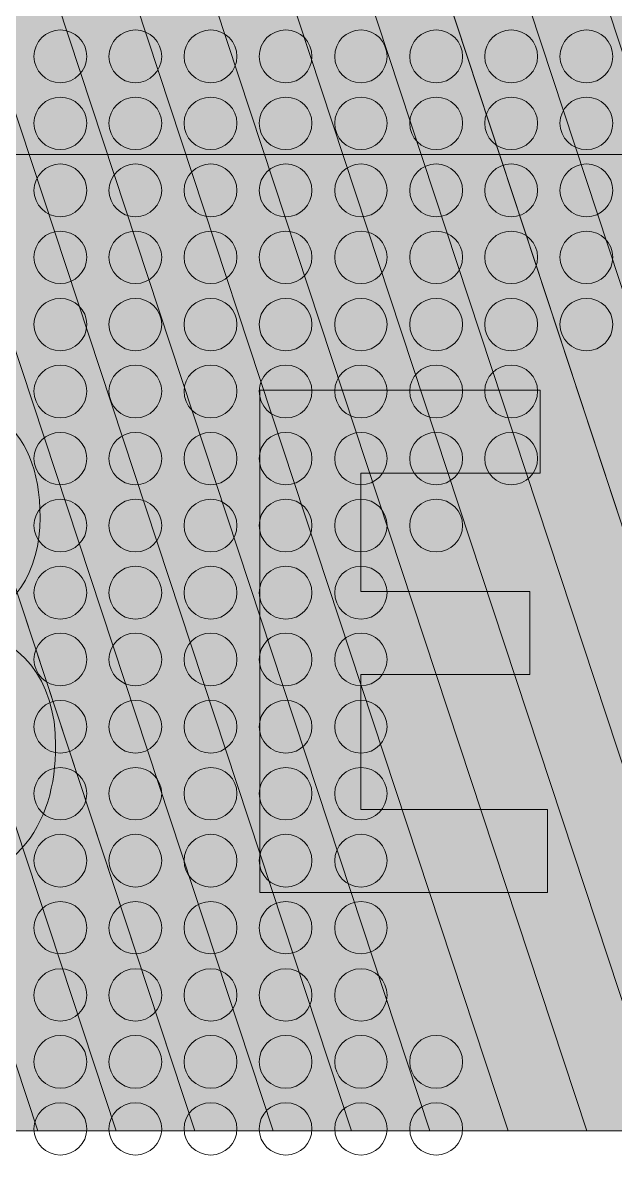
# Model space of a CAD drawing. Header units: inches. Extents: x 243 to 900, y -519 to -86.
# Drawn here: x 609.98 to 629.49, y -352.19 to -314.69 of the extents above; entities that cross this region are included whole.
import ezdxf

# ---------------------------------------------------------------- set-up
doc = ezdxf.new("R2010")
doc.units = ezdxf.units.IN
doc.header["$MEASUREMENT"] = 0
doc.layers.add('Layer 1', color=7, linetype='Continuous')

# ---------------------------------------------------------------- blocks, each defined once
blk = doc.blocks.new('block 3')
at = {"layer": 'Layer 1', "lineweight": 0}
blk.add_open_spline([(898.138, -484.267), (898.138, -494.991), (889.368, -503.763), (878.645, -503.763), (878.645, -503.763), (266.12, -503.763), (266.12, -503.763), (255.397, -503.763), (246.624, -494.991), (246.624, -484.267), (246.624, -484.267), (246.624, -108.507), (246.624, -108.507), (246.624, -97.783), (255.397, -89.011), (266.12, -89.011), (266.12, -89.011), (878.645, -89.011), (878.645, -89.011), (889.368, -89.011), (898.138, -97.783), (898.138, -108.507), (898.138, -108.507), (898.138, -484.267), (898.138, -484.267)], degree=3, knots=[0, 0, 0, 0, 1, 1, 1, 2, 2, 2, 3, 3, 3, 4, 4, 4, 5, 5, 5, 6, 6, 6, 7, 7, 7, 8, 8, 8, 8], dxfattribs=at)
blk = doc.blocks.new('block 2')
at = {"layer": 'Layer 1'}
blk.add_blockref('block 3', (0, 0), dxfattribs=at)
blk = doc.blocks.new('block 229')
at = {"layer": 'Layer 1', "lineweight": 0}
for points in [[(612.089, -315.793), (612.089, -316.263), (611.69, -316.66), (611.214, -316.66), (610.743, -316.66), (610.347, -316.263), (610.347, -315.793), (610.347, -315.305), (610.743, -314.922), (611.214, -314.922), (611.69, -314.922), (612.089, -315.305), (612.089, -315.793)], [(614.556, -315.793), (614.556, -316.263), (614.159, -316.66), (613.691, -316.66), (613.215, -316.66), (612.819, -316.263), (612.819, -315.793), (612.819, -315.305), (613.215, -314.922), (613.691, -314.922), (614.159, -314.922), (614.556, -315.305), (614.556, -315.793)], [(617.03, -315.793), (617.03, -316.263), (616.634, -316.66), (616.176, -316.66), (615.687, -316.66), (615.291, -316.263), (615.291, -315.793), (615.291, -315.305), (615.687, -314.922), (616.176, -314.922), (616.634, -314.922), (617.03, -315.305), (617.03, -315.793)], [(619.502, -315.793), (619.502, -316.263), (619.122, -316.66), (618.646, -316.66), (618.157, -316.66), (617.763, -316.263), (617.763, -315.793), (617.763, -315.305), (618.157, -314.922), (618.646, -314.922), (619.122, -314.922), (619.502, -315.305), (619.502, -315.793)], [(621.974, -315.793), (621.974, -316.263), (621.588, -316.66), (621.118, -316.66), (620.631, -316.66), (620.25, -316.263), (620.25, -315.793), (620.25, -315.305), (620.631, -314.922), (621.118, -314.922), (621.588, -314.922), (621.974, -315.305), (621.974, -315.793)], [(624.462, -315.793), (624.462, -316.263), (624.066, -316.66), (623.59, -316.66), (623.103, -316.66), (622.722, -316.263), (622.722, -315.793), (622.722, -315.305), (623.103, -314.922), (623.59, -314.922), (624.066, -314.922), (624.462, -315.305), (624.462, -315.793)], [(626.932, -315.793), (626.932, -316.263), (626.551, -316.66), (626.062, -316.66), (625.573, -316.66), (625.192, -316.263), (625.192, -315.793), (625.192, -315.305), (625.573, -314.922), (626.062, -314.922), (626.551, -314.922), (626.932, -315.305), (626.932, -315.793)], [(629.406, -315.793), (629.406, -316.263), (629.02, -316.66), (628.536, -316.66), (628.06, -316.66), (627.667, -316.263), (627.667, -315.793), (627.667, -315.305), (628.06, -314.922), (628.536, -314.922), (629.02, -314.922), (629.406, -315.305), (629.406, -315.793)]]:
    blk.add_open_spline(points, degree=3, knots=[0, 0, 0, 0, 1, 1, 1, 2, 2, 2, 3, 3, 3, 4, 4, 4, 4], dxfattribs=at)
blk = doc.blocks.new('block 230')
at = {"layer": 'Layer 1', "lineweight": 0}
for points in [[(612.089, -317.99), (612.089, -318.479), (611.69, -318.858), (611.214, -318.858), (610.743, -318.858), (610.347, -318.479), (610.347, -317.99), (610.347, -317.517), (610.743, -317.136), (611.214, -317.136), (611.69, -317.136), (612.089, -317.517), (612.089, -317.99)], [(614.556, -317.99), (614.556, -318.479), (614.159, -318.858), (613.691, -318.858), (613.215, -318.858), (612.819, -318.479), (612.819, -317.99), (612.819, -317.517), (613.215, -317.136), (613.691, -317.136), (614.159, -317.136), (614.556, -317.517), (614.556, -317.99)], [(617.03, -317.99), (617.03, -318.479), (616.634, -318.858), (616.176, -318.858), (615.687, -318.858), (615.291, -318.479), (615.291, -317.99), (615.291, -317.517), (615.687, -317.136), (616.176, -317.136), (616.634, -317.136), (617.03, -317.517), (617.03, -317.99)], [(619.502, -317.99), (619.502, -318.479), (619.122, -318.858), (618.646, -318.858), (618.157, -318.858), (617.763, -318.479), (617.763, -317.99), (617.763, -317.517), (618.157, -317.136), (618.646, -317.136), (619.122, -317.136), (619.502, -317.517), (619.502, -317.99)], [(621.974, -317.99), (621.974, -318.479), (621.588, -318.858), (621.118, -318.858), (620.631, -318.858), (620.25, -318.479), (620.25, -317.99), (620.25, -317.517), (620.631, -317.136), (621.118, -317.136), (621.588, -317.136), (621.974, -317.517), (621.974, -317.99)], [(624.462, -317.99), (624.462, -318.479), (624.066, -318.858), (623.59, -318.858), (623.103, -318.858), (622.722, -318.479), (622.722, -317.99), (622.722, -317.517), (623.103, -317.136), (623.59, -317.136), (624.066, -317.136), (624.462, -317.517), (624.462, -317.99)], [(626.932, -317.99), (626.932, -318.479), (626.551, -318.858), (626.062, -318.858), (625.573, -318.858), (625.192, -318.479), (625.192, -317.99), (625.192, -317.517), (625.573, -317.136), (626.062, -317.136), (626.551, -317.136), (626.932, -317.517), (626.932, -317.99)], [(629.406, -317.99), (629.406, -318.479), (629.02, -318.858), (628.536, -318.858), (628.06, -318.858), (627.667, -318.479), (627.667, -317.99), (627.667, -317.517), (628.06, -317.136), (628.536, -317.136), (629.02, -317.136), (629.406, -317.517), (629.406, -317.99)]]:
    blk.add_open_spline(points, degree=3, knots=[0, 0, 0, 0, 1, 1, 1, 2, 2, 2, 3, 3, 3, 4, 4, 4, 4], dxfattribs=at)
blk = doc.blocks.new('block 231')
at = {"layer": 'Layer 1', "lineweight": 0}
for points in [[(612.089, -320.201), (612.089, -320.676), (611.69, -321.071), (611.214, -321.071), (610.743, -321.071), (610.347, -320.676), (610.347, -320.201), (610.347, -319.73), (610.743, -319.333), (611.214, -319.333), (611.69, -319.333), (612.089, -319.73), (612.089, -320.201)], [(614.556, -320.201), (614.556, -320.676), (614.159, -321.071), (613.691, -321.071), (613.215, -321.071), (612.819, -320.676), (612.819, -320.201), (612.819, -319.73), (613.215, -319.333), (613.691, -319.333), (614.159, -319.333), (614.556, -319.73), (614.556, -320.201)], [(617.03, -320.201), (617.03, -320.676), (616.634, -321.071), (616.176, -321.071), (615.687, -321.071), (615.291, -320.676), (615.291, -320.201), (615.291, -319.73), (615.687, -319.333), (616.176, -319.333), (616.634, -319.333), (617.03, -319.73), (617.03, -320.201)], [(619.502, -320.201), (619.502, -320.676), (619.122, -321.071), (618.646, -321.071), (618.157, -321.071), (617.763, -320.676), (617.763, -320.201), (617.763, -319.73), (618.157, -319.333), (618.646, -319.333), (619.122, -319.333), (619.502, -319.73), (619.502, -320.201)], [(621.974, -320.201), (621.974, -320.676), (621.588, -321.071), (621.118, -321.071), (620.631, -321.071), (620.25, -320.676), (620.25, -320.201), (620.25, -319.73), (620.631, -319.333), (621.118, -319.333), (621.588, -319.333), (621.974, -319.73), (621.974, -320.201)], [(624.462, -320.201), (624.462, -320.676), (624.066, -321.071), (623.59, -321.071), (623.103, -321.071), (622.722, -320.676), (622.722, -320.201), (622.722, -319.73), (623.103, -319.333), (623.59, -319.333), (624.066, -319.333), (624.462, -319.73), (624.462, -320.201)], [(626.932, -320.201), (626.932, -320.676), (626.551, -321.071), (626.062, -321.071), (625.573, -321.071), (625.192, -320.676), (625.192, -320.201), (625.192, -319.73), (625.573, -319.333), (626.062, -319.333), (626.551, -319.333), (626.932, -319.73), (626.932, -320.201)], [(629.406, -320.201), (629.406, -320.676), (629.02, -321.071), (628.536, -321.071), (628.06, -321.071), (627.667, -320.676), (627.667, -320.201), (627.667, -319.73), (628.06, -319.333), (628.536, -319.333), (629.02, -319.333), (629.406, -319.73), (629.406, -320.201)]]:
    blk.add_open_spline(points, degree=3, knots=[0, 0, 0, 0, 1, 1, 1, 2, 2, 2, 3, 3, 3, 4, 4, 4, 4], dxfattribs=at)
blk = doc.blocks.new('block 232')
at = {"layer": 'Layer 1', "lineweight": 0}
for points in [[(612.089, -322.398), (612.089, -322.886), (611.69, -323.27), (611.214, -323.27), (610.743, -323.27), (610.347, -322.886), (610.347, -322.398), (610.347, -321.927), (610.743, -321.545), (611.214, -321.545), (611.69, -321.545), (612.089, -321.927), (612.089, -322.398)], [(614.556, -322.398), (614.556, -322.886), (614.159, -323.27), (613.691, -323.27), (613.215, -323.27), (612.819, -322.886), (612.819, -322.398), (612.819, -321.927), (613.215, -321.545), (613.691, -321.545), (614.159, -321.545), (614.556, -321.927), (614.556, -322.398)], [(617.03, -322.398), (617.03, -322.886), (616.634, -323.27), (616.176, -323.27), (615.687, -323.27), (615.291, -322.886), (615.291, -322.398), (615.291, -321.927), (615.687, -321.545), (616.176, -321.545), (616.634, -321.545), (617.03, -321.927), (617.03, -322.398)], [(619.502, -322.398), (619.502, -322.886), (619.122, -323.27), (618.646, -323.27), (618.157, -323.27), (617.763, -322.886), (617.763, -322.398), (617.763, -321.927), (618.157, -321.545), (618.646, -321.545), (619.122, -321.545), (619.502, -321.927), (619.502, -322.398)], [(621.974, -322.398), (621.974, -322.886), (621.588, -323.27), (621.118, -323.27), (620.631, -323.27), (620.25, -322.886), (620.25, -322.398), (620.25, -321.927), (620.631, -321.545), (621.118, -321.545), (621.588, -321.545), (621.974, -321.927), (621.974, -322.398)], [(624.462, -322.398), (624.462, -322.886), (624.066, -323.27), (623.59, -323.27), (623.103, -323.27), (622.722, -322.886), (622.722, -322.398), (622.722, -321.927), (623.103, -321.545), (623.59, -321.545), (624.066, -321.545), (624.462, -321.927), (624.462, -322.398)], [(626.932, -322.398), (626.932, -322.886), (626.551, -323.27), (626.062, -323.27), (625.573, -323.27), (625.192, -322.886), (625.192, -322.398), (625.192, -321.927), (625.573, -321.545), (626.062, -321.545), (626.551, -321.545), (626.932, -321.927), (626.932, -322.398)], [(629.406, -322.398), (629.406, -322.886), (629.02, -323.27), (628.536, -323.27), (628.06, -323.27), (627.667, -322.886), (627.667, -322.398), (627.667, -321.927), (628.06, -321.545), (628.536, -321.545), (629.02, -321.545), (629.406, -321.927), (629.406, -322.398)]]:
    blk.add_open_spline(points, degree=3, knots=[0, 0, 0, 0, 1, 1, 1, 2, 2, 2, 3, 3, 3, 4, 4, 4, 4], dxfattribs=at)
blk = doc.blocks.new('block 233')
at = {"layer": 'Layer 1', "lineweight": 0}
for points in [[(612.089, -324.611), (612.089, -325.101), (611.69, -325.481), (611.214, -325.481), (610.743, -325.481), (610.347, -325.101), (610.347, -324.611), (610.347, -324.139), (610.743, -323.759), (611.214, -323.759), (611.69, -323.759), (612.089, -324.139), (612.089, -324.611)], [(614.556, -324.611), (614.556, -325.101), (614.159, -325.481), (613.691, -325.481), (613.215, -325.481), (612.819, -325.101), (612.819, -324.611), (612.819, -324.139), (613.215, -323.759), (613.691, -323.759), (614.159, -323.759), (614.556, -324.139), (614.556, -324.611)], [(617.03, -324.611), (617.03, -325.101), (616.634, -325.481), (616.176, -325.481), (615.687, -325.481), (615.291, -325.101), (615.291, -324.611), (615.291, -324.139), (615.687, -323.759), (616.176, -323.759), (616.634, -323.759), (617.03, -324.139), (617.03, -324.611)], [(619.502, -324.611), (619.502, -325.101), (619.122, -325.481), (618.646, -325.481), (618.157, -325.481), (617.763, -325.101), (617.763, -324.611), (617.763, -324.139), (618.157, -323.759), (618.646, -323.759), (619.122, -323.759), (619.502, -324.139), (619.502, -324.611)], [(621.974, -324.611), (621.974, -325.101), (621.588, -325.481), (621.118, -325.481), (620.631, -325.481), (620.25, -325.101), (620.25, -324.611), (620.25, -324.139), (620.631, -323.759), (621.118, -323.759), (621.588, -323.759), (621.974, -324.139), (621.974, -324.611)], [(624.462, -324.611), (624.462, -325.101), (624.066, -325.481), (623.59, -325.481), (623.103, -325.481), (622.722, -325.101), (622.722, -324.611), (622.722, -324.139), (623.103, -323.759), (623.59, -323.759), (624.066, -323.759), (624.462, -324.139), (624.462, -324.611)], [(626.932, -324.611), (626.932, -325.101), (626.551, -325.481), (626.062, -325.481), (625.573, -325.481), (625.192, -325.101), (625.192, -324.611), (625.192, -324.139), (625.573, -323.759), (626.062, -323.759), (626.551, -323.759), (626.932, -324.139), (626.932, -324.611)], [(629.406, -324.611), (629.406, -325.101), (629.02, -325.481), (628.536, -325.481), (628.06, -325.481), (627.667, -325.101), (627.667, -324.611), (627.667, -324.139), (628.06, -323.759), (628.536, -323.759), (629.02, -323.759), (629.406, -324.139), (629.406, -324.611)]]:
    blk.add_open_spline(points, degree=3, knots=[0, 0, 0, 0, 1, 1, 1, 2, 2, 2, 3, 3, 3, 4, 4, 4, 4], dxfattribs=at)
blk = doc.blocks.new('block 234')
at = {"layer": 'Layer 1', "lineweight": 0}
for points in [[(612.089, -326.81), (612.089, -327.298), (611.69, -327.694), (611.214, -327.694), (610.743, -327.694), (610.347, -327.298), (610.347, -326.81), (610.347, -326.338), (610.743, -325.954), (611.214, -325.954), (611.69, -325.954), (612.089, -326.338), (612.089, -326.81)], [(614.556, -326.81), (614.556, -327.298), (614.159, -327.694), (613.691, -327.694), (613.215, -327.694), (612.819, -327.298), (612.819, -326.81), (612.819, -326.338), (613.215, -325.954), (613.691, -325.954), (614.159, -325.954), (614.556, -326.338), (614.556, -326.81)], [(617.03, -326.81), (617.03, -327.298), (616.634, -327.694), (616.176, -327.694), (615.687, -327.694), (615.291, -327.298), (615.291, -326.81), (615.291, -326.338), (615.687, -325.954), (616.176, -325.954), (616.634, -325.954), (617.03, -326.338), (617.03, -326.81)], [(619.502, -326.81), (619.502, -327.298), (619.122, -327.694), (618.646, -327.694), (618.157, -327.694), (617.763, -327.298), (617.763, -326.81), (617.763, -326.338), (618.157, -325.954), (618.646, -325.954), (619.122, -325.954), (619.502, -326.338), (619.502, -326.81)], [(621.974, -326.81), (621.974, -327.298), (621.588, -327.694), (621.118, -327.694), (620.631, -327.694), (620.25, -327.298), (620.25, -326.81), (620.25, -326.338), (620.631, -325.954), (621.118, -325.954), (621.588, -325.954), (621.974, -326.338), (621.974, -326.81)], [(624.462, -326.81), (624.462, -327.298), (624.066, -327.694), (623.59, -327.694), (623.103, -327.694), (622.722, -327.298), (622.722, -326.81), (622.722, -326.338), (623.103, -325.954), (623.59, -325.954), (624.066, -325.954), (624.462, -326.338), (624.462, -326.81)], [(626.932, -326.81), (626.932, -327.298), (626.551, -327.694), (626.062, -327.694), (625.573, -327.694), (625.192, -327.298), (625.192, -326.81), (625.192, -326.338), (625.573, -325.954), (626.062, -325.954), (626.551, -325.954), (626.932, -326.338), (626.932, -326.81)]]:
    blk.add_open_spline(points, degree=3, knots=[0, 0, 0, 0, 1, 1, 1, 2, 2, 2, 3, 3, 3, 4, 4, 4, 4], dxfattribs=at)
blk = doc.blocks.new('block 235')
at = {"layer": 'Layer 1', "lineweight": 0}
for points in [[(612.089, -329.023), (612.089, -329.509), (611.69, -329.891), (611.214, -329.891), (610.743, -329.891), (610.347, -329.509), (610.347, -329.023), (610.347, -328.549), (610.743, -328.167), (611.214, -328.167), (611.69, -328.167), (612.089, -328.549), (612.089, -329.023)], [(614.556, -329.023), (614.556, -329.509), (614.159, -329.891), (613.691, -329.891), (613.215, -329.891), (612.819, -329.509), (612.819, -329.023), (612.819, -328.549), (613.215, -328.167), (613.691, -328.167), (614.159, -328.167), (614.556, -328.549), (614.556, -329.023)], [(617.03, -329.023), (617.03, -329.509), (616.634, -329.891), (616.176, -329.891), (615.687, -329.891), (615.291, -329.509), (615.291, -329.023), (615.291, -328.549), (615.687, -328.167), (616.176, -328.167), (616.634, -328.167), (617.03, -328.549), (617.03, -329.023)], [(619.502, -329.023), (619.502, -329.509), (619.122, -329.891), (618.646, -329.891), (618.157, -329.891), (617.763, -329.509), (617.763, -329.023), (617.763, -328.549), (618.157, -328.167), (618.646, -328.167), (619.122, -328.167), (619.502, -328.549), (619.502, -329.023)], [(621.974, -329.023), (621.974, -329.509), (621.588, -329.891), (621.118, -329.891), (620.631, -329.891), (620.25, -329.509), (620.25, -329.023), (620.25, -328.549), (620.631, -328.167), (621.118, -328.167), (621.588, -328.167), (621.974, -328.549), (621.974, -329.023)], [(624.462, -329.023), (624.462, -329.509), (624.066, -329.891), (623.59, -329.891), (623.103, -329.891), (622.722, -329.509), (622.722, -329.023), (622.722, -328.549), (623.103, -328.167), (623.59, -328.167), (624.066, -328.167), (624.462, -328.549), (624.462, -329.023)], [(626.932, -329.023), (626.932, -329.509), (626.551, -329.891), (626.062, -329.891), (625.573, -329.891), (625.192, -329.509), (625.192, -329.023), (625.192, -328.549), (625.573, -328.167), (626.062, -328.167), (626.551, -328.167), (626.932, -328.549), (626.932, -329.023)]]:
    blk.add_open_spline(points, degree=3, knots=[0, 0, 0, 0, 1, 1, 1, 2, 2, 2, 3, 3, 3, 4, 4, 4, 4], dxfattribs=at)
blk = doc.blocks.new('block 236')
at = {"layer": 'Layer 1', "lineweight": 0}
for points in [[(612.089, -331.234), (612.089, -331.707), (611.69, -332.104), (611.214, -332.104), (610.743, -332.104), (610.347, -331.707), (610.347, -331.234), (610.347, -330.761), (610.743, -330.366), (611.214, -330.366), (611.69, -330.366), (612.089, -330.761), (612.089, -331.234)], [(614.556, -331.234), (614.556, -331.707), (614.159, -332.104), (613.691, -332.104), (613.215, -332.104), (612.819, -331.707), (612.819, -331.234), (612.819, -330.761), (613.215, -330.366), (613.691, -330.366), (614.159, -330.366), (614.556, -330.761), (614.556, -331.234)], [(617.03, -331.234), (617.03, -331.707), (616.634, -332.104), (616.176, -332.104), (615.687, -332.104), (615.291, -331.707), (615.291, -331.234), (615.291, -330.761), (615.687, -330.366), (616.176, -330.366), (616.634, -330.366), (617.03, -330.761), (617.03, -331.234)], [(619.502, -331.234), (619.502, -331.707), (619.122, -332.104), (618.646, -332.104), (618.157, -332.104), (617.763, -331.707), (617.763, -331.234), (617.763, -330.761), (618.157, -330.366), (618.646, -330.366), (619.122, -330.366), (619.502, -330.761), (619.502, -331.234)], [(621.974, -331.234), (621.974, -331.707), (621.588, -332.104), (621.118, -332.104), (620.631, -332.104), (620.25, -331.707), (620.25, -331.234), (620.25, -330.761), (620.631, -330.366), (621.118, -330.366), (621.588, -330.366), (621.974, -330.761), (621.974, -331.234)], [(624.462, -331.234), (624.462, -331.707), (624.066, -332.104), (623.59, -332.104), (623.103, -332.104), (622.722, -331.707), (622.722, -331.234), (622.722, -330.761), (623.103, -330.366), (623.59, -330.366), (624.066, -330.366), (624.462, -330.761), (624.462, -331.234)]]:
    blk.add_open_spline(points, degree=3, knots=[0, 0, 0, 0, 1, 1, 1, 2, 2, 2, 3, 3, 3, 4, 4, 4, 4], dxfattribs=at)
blk = doc.blocks.new('block 237')
at = {"layer": 'Layer 1', "lineweight": 0}
for points in [[(612.089, -333.447), (612.089, -333.919), (611.69, -334.316), (611.214, -334.316), (610.743, -334.316), (610.347, -333.919), (610.347, -333.447), (610.347, -332.958), (610.743, -332.576), (611.214, -332.576), (611.69, -332.576), (612.089, -332.958), (612.089, -333.447)], [(614.556, -333.447), (614.556, -333.919), (614.159, -334.316), (613.691, -334.316), (613.215, -334.316), (612.819, -333.919), (612.819, -333.447), (612.819, -332.958), (613.215, -332.576), (613.691, -332.576), (614.159, -332.576), (614.556, -332.958), (614.556, -333.447)], [(617.03, -333.447), (617.03, -333.919), (616.634, -334.316), (616.176, -334.316), (615.687, -334.316), (615.291, -333.919), (615.291, -333.447), (615.291, -332.958), (615.687, -332.576), (616.176, -332.576), (616.634, -332.576), (617.03, -332.958), (617.03, -333.447)], [(619.502, -333.447), (619.502, -333.919), (619.122, -334.316), (618.646, -334.316), (618.157, -334.316), (617.763, -333.919), (617.763, -333.447), (617.763, -332.958), (618.157, -332.576), (618.646, -332.576), (619.122, -332.576), (619.502, -332.958), (619.502, -333.447)], [(621.974, -333.447), (621.974, -333.919), (621.588, -334.316), (621.118, -334.316), (620.631, -334.316), (620.25, -333.919), (620.25, -333.447), (620.25, -332.958), (620.631, -332.576), (621.118, -332.576), (621.588, -332.576), (621.974, -332.958), (621.974, -333.447)]]:
    blk.add_open_spline(points, degree=3, knots=[0, 0, 0, 0, 1, 1, 1, 2, 2, 2, 3, 3, 3, 4, 4, 4, 4], dxfattribs=at)
blk = doc.blocks.new('block 238')
at = {"layer": 'Layer 1', "lineweight": 0}
for points in [[(612.089, -335.644), (612.089, -336.116), (611.69, -336.513), (611.214, -336.513), (610.743, -336.513), (610.347, -336.116), (610.347, -335.644), (610.347, -335.17), (610.743, -334.773), (611.214, -334.773), (611.69, -334.773), (612.089, -335.17), (612.089, -335.644)], [(614.556, -335.644), (614.556, -336.116), (614.159, -336.513), (613.691, -336.513), (613.215, -336.513), (612.819, -336.116), (612.819, -335.644), (612.819, -335.17), (613.215, -334.773), (613.691, -334.773), (614.159, -334.773), (614.556, -335.17), (614.556, -335.644)], [(617.03, -335.644), (617.03, -336.116), (616.634, -336.513), (616.176, -336.513), (615.687, -336.513), (615.291, -336.116), (615.291, -335.644), (615.291, -335.17), (615.687, -334.773), (616.176, -334.773), (616.634, -334.773), (617.03, -335.17), (617.03, -335.644)], [(619.502, -335.644), (619.502, -336.116), (619.122, -336.513), (618.646, -336.513), (618.157, -336.513), (617.763, -336.116), (617.763, -335.644), (617.763, -335.17), (618.157, -334.773), (618.646, -334.773), (619.122, -334.773), (619.502, -335.17), (619.502, -335.644)], [(621.974, -335.644), (621.974, -336.116), (621.588, -336.513), (621.118, -336.513), (620.631, -336.513), (620.25, -336.116), (620.25, -335.644), (620.25, -335.17), (620.631, -334.773), (621.118, -334.773), (621.588, -334.773), (621.974, -335.17), (621.974, -335.644)]]:
    blk.add_open_spline(points, degree=3, knots=[0, 0, 0, 0, 1, 1, 1, 2, 2, 2, 3, 3, 3, 4, 4, 4, 4], dxfattribs=at)
blk = doc.blocks.new('block 239')
at = {"layer": 'Layer 1', "lineweight": 0}
for points in [[(612.089, -337.857), (612.089, -338.332), (611.69, -338.727), (611.214, -338.727), (610.743, -338.727), (610.347, -338.332), (610.347, -337.857), (610.347, -337.385), (610.743, -336.989), (611.214, -336.989), (611.69, -336.989), (612.089, -337.385), (612.089, -337.857)], [(614.556, -337.857), (614.556, -338.332), (614.159, -338.727), (613.691, -338.727), (613.215, -338.727), (612.819, -338.332), (612.819, -337.857), (612.819, -337.385), (613.215, -336.989), (613.691, -336.989), (614.159, -336.989), (614.556, -337.385), (614.556, -337.857)], [(617.03, -337.857), (617.03, -338.332), (616.634, -338.727), (616.176, -338.727), (615.687, -338.727), (615.291, -338.332), (615.291, -337.857), (615.291, -337.385), (615.687, -336.989), (616.176, -336.989), (616.634, -336.989), (617.03, -337.385), (617.03, -337.857)], [(619.502, -337.857), (619.502, -338.332), (619.122, -338.727), (618.646, -338.727), (618.157, -338.727), (617.763, -338.332), (617.763, -337.857), (617.763, -337.385), (618.157, -336.989), (618.646, -336.989), (619.122, -336.989), (619.502, -337.385), (619.502, -337.857)], [(621.974, -337.857), (621.974, -338.332), (621.588, -338.727), (621.118, -338.727), (620.631, -338.727), (620.25, -338.332), (620.25, -337.857), (620.25, -337.385), (620.631, -336.989), (621.118, -336.989), (621.588, -336.989), (621.974, -337.385), (621.974, -337.857)]]:
    blk.add_open_spline(points, degree=3, knots=[0, 0, 0, 0, 1, 1, 1, 2, 2, 2, 3, 3, 3, 4, 4, 4, 4], dxfattribs=at)
blk = doc.blocks.new('block 240')
at = {"layer": 'Layer 1', "lineweight": 0}
for points in [[(612.089, -340.055), (612.089, -340.543), (611.69, -340.924), (611.214, -340.924), (610.743, -340.924), (610.347, -340.543), (610.347, -340.055), (610.347, -339.581), (610.743, -339.2), (611.214, -339.2), (611.69, -339.2), (612.089, -339.581), (612.089, -340.055)], [(614.556, -340.055), (614.556, -340.543), (614.159, -340.924), (613.691, -340.924), (613.215, -340.924), (612.819, -340.543), (612.819, -340.055), (612.819, -339.581), (613.215, -339.2), (613.691, -339.2), (614.159, -339.2), (614.556, -339.581), (614.556, -340.055)], [(617.03, -340.055), (617.03, -340.543), (616.634, -340.924), (616.176, -340.924), (615.687, -340.924), (615.291, -340.543), (615.291, -340.055), (615.291, -339.581), (615.687, -339.2), (616.176, -339.2), (616.634, -339.2), (617.03, -339.581), (617.03, -340.055)], [(619.502, -340.055), (619.502, -340.543), (619.122, -340.924), (618.646, -340.924), (618.157, -340.924), (617.763, -340.543), (617.763, -340.055), (617.763, -339.581), (618.157, -339.2), (618.646, -339.2), (619.122, -339.2), (619.502, -339.581), (619.502, -340.055)], [(621.974, -340.055), (621.974, -340.543), (621.588, -340.924), (621.118, -340.924), (620.631, -340.924), (620.25, -340.543), (620.25, -340.055), (620.25, -339.581), (620.631, -339.2), (621.118, -339.2), (621.588, -339.2), (621.974, -339.581), (621.974, -340.055)]]:
    blk.add_open_spline(points, degree=3, knots=[0, 0, 0, 0, 1, 1, 1, 2, 2, 2, 3, 3, 3, 4, 4, 4, 4], dxfattribs=at)
blk = doc.blocks.new('block 241')
at = {"layer": 'Layer 1', "lineweight": 0}
for points in [[(612.089, -342.266), (612.089, -342.739), (611.69, -343.137), (611.214, -343.137), (610.743, -343.137), (610.347, -342.739), (610.347, -342.266), (610.347, -341.792), (610.743, -341.397), (611.214, -341.397), (611.69, -341.397), (612.089, -341.792), (612.089, -342.266)], [(614.556, -342.266), (614.556, -342.739), (614.159, -343.137), (613.691, -343.137), (613.215, -343.137), (612.819, -342.739), (612.819, -342.266), (612.819, -341.792), (613.215, -341.397), (613.691, -341.397), (614.159, -341.397), (614.556, -341.792), (614.556, -342.266)], [(617.03, -342.266), (617.03, -342.739), (616.634, -343.137), (616.176, -343.137), (615.687, -343.137), (615.291, -342.739), (615.291, -342.266), (615.291, -341.792), (615.687, -341.397), (616.176, -341.397), (616.634, -341.397), (617.03, -341.792), (617.03, -342.266)], [(619.502, -342.266), (619.502, -342.739), (619.122, -343.137), (618.646, -343.137), (618.157, -343.137), (617.763, -342.739), (617.763, -342.266), (617.763, -341.792), (618.157, -341.397), (618.646, -341.397), (619.122, -341.397), (619.502, -341.792), (619.502, -342.266)], [(621.974, -342.266), (621.974, -342.739), (621.588, -343.137), (621.118, -343.137), (620.631, -343.137), (620.25, -342.739), (620.25, -342.266), (620.25, -341.792), (620.631, -341.397), (621.118, -341.397), (621.588, -341.397), (621.974, -341.792), (621.974, -342.266)]]:
    blk.add_open_spline(points, degree=3, knots=[0, 0, 0, 0, 1, 1, 1, 2, 2, 2, 3, 3, 3, 4, 4, 4, 4], dxfattribs=at)
blk = doc.blocks.new('block 242')
at = {"layer": 'Layer 1', "lineweight": 0}
for points in [[(612.089, -344.479), (612.089, -344.955), (611.69, -345.333), (611.214, -345.333), (610.743, -345.333), (610.347, -344.955), (610.347, -344.479), (610.347, -343.991), (610.743, -343.612), (611.214, -343.612), (611.69, -343.612), (612.089, -343.991), (612.089, -344.479)], [(614.556, -344.479), (614.556, -344.955), (614.159, -345.333), (613.691, -345.333), (613.215, -345.333), (612.819, -344.955), (612.819, -344.479), (612.819, -343.991), (613.215, -343.612), (613.691, -343.612), (614.159, -343.612), (614.556, -343.991), (614.556, -344.479)], [(617.03, -344.479), (617.03, -344.955), (616.634, -345.333), (616.176, -345.333), (615.687, -345.333), (615.291, -344.955), (615.291, -344.479), (615.291, -343.991), (615.687, -343.612), (616.176, -343.612), (616.634, -343.612), (617.03, -343.991), (617.03, -344.479)], [(619.502, -344.479), (619.502, -344.955), (619.122, -345.333), (618.646, -345.333), (618.157, -345.333), (617.763, -344.955), (617.763, -344.479), (617.763, -343.991), (618.157, -343.612), (618.646, -343.612), (619.122, -343.612), (619.502, -343.991), (619.502, -344.479)], [(621.974, -344.479), (621.974, -344.955), (621.588, -345.333), (621.118, -345.333), (620.631, -345.333), (620.25, -344.955), (620.25, -344.479), (620.25, -343.991), (620.631, -343.612), (621.118, -343.612), (621.588, -343.612), (621.974, -343.991), (621.974, -344.479)]]:
    blk.add_open_spline(points, degree=3, knots=[0, 0, 0, 0, 1, 1, 1, 2, 2, 2, 3, 3, 3, 4, 4, 4, 4], dxfattribs=at)
blk = doc.blocks.new('block 243')
at = {"layer": 'Layer 1', "lineweight": 0}
for points in [[(612.089, -346.693), (612.089, -347.165), (611.69, -347.547), (611.214, -347.547), (610.743, -347.547), (610.347, -347.165), (610.347, -346.693), (610.347, -346.204), (610.743, -345.823), (611.214, -345.823), (611.69, -345.823), (612.089, -346.204), (612.089, -346.693)], [(614.556, -346.693), (614.556, -347.165), (614.159, -347.547), (613.691, -347.547), (613.215, -347.547), (612.819, -347.165), (612.819, -346.693), (612.819, -346.204), (613.215, -345.823), (613.691, -345.823), (614.159, -345.823), (614.556, -346.204), (614.556, -346.693)], [(617.03, -346.693), (617.03, -347.165), (616.634, -347.547), (616.176, -347.547), (615.687, -347.547), (615.291, -347.165), (615.291, -346.693), (615.291, -346.204), (615.687, -345.823), (616.176, -345.823), (616.634, -345.823), (617.03, -346.204), (617.03, -346.693)], [(619.502, -346.693), (619.502, -347.165), (619.122, -347.547), (618.646, -347.547), (618.157, -347.547), (617.763, -347.165), (617.763, -346.693), (617.763, -346.204), (618.157, -345.823), (618.646, -345.823), (619.122, -345.823), (619.502, -346.204), (619.502, -346.693)], [(621.974, -346.693), (621.974, -347.165), (621.588, -347.547), (621.118, -347.547), (620.631, -347.547), (620.25, -347.165), (620.25, -346.693), (620.25, -346.204), (620.631, -345.823), (621.118, -345.823), (621.588, -345.823), (621.974, -346.204), (621.974, -346.693)]]:
    blk.add_open_spline(points, degree=3, knots=[0, 0, 0, 0, 1, 1, 1, 2, 2, 2, 3, 3, 3, 4, 4, 4, 4], dxfattribs=at)
blk = doc.blocks.new('block 244')
at = {"layer": 'Layer 1', "lineweight": 0}
for points in [[(612.089, -348.889), (612.089, -349.36), (611.69, -349.758), (611.214, -349.758), (610.743, -349.758), (610.347, -349.36), (610.347, -348.889), (610.347, -348.414), (610.743, -348.019), (611.214, -348.019), (611.69, -348.019), (612.089, -348.414), (612.089, -348.889)], [(614.556, -348.889), (614.556, -349.36), (614.159, -349.758), (613.691, -349.758), (613.215, -349.758), (612.819, -349.36), (612.819, -348.889), (612.819, -348.414), (613.215, -348.019), (613.691, -348.019), (614.159, -348.019), (614.556, -348.414), (614.556, -348.889)], [(617.03, -348.889), (617.03, -349.36), (616.634, -349.758), (616.176, -349.758), (615.687, -349.758), (615.291, -349.36), (615.291, -348.889), (615.291, -348.414), (615.687, -348.019), (616.176, -348.019), (616.634, -348.019), (617.03, -348.414), (617.03, -348.889)], [(619.502, -348.889), (619.502, -349.36), (619.122, -349.758), (618.646, -349.758), (618.157, -349.758), (617.763, -349.36), (617.763, -348.889), (617.763, -348.414), (618.157, -348.019), (618.646, -348.019), (619.122, -348.019), (619.502, -348.414), (619.502, -348.889)], [(621.974, -348.889), (621.974, -349.36), (621.588, -349.758), (621.118, -349.758), (620.631, -349.758), (620.25, -349.36), (620.25, -348.889), (620.25, -348.414), (620.631, -348.019), (621.118, -348.019), (621.588, -348.019), (621.974, -348.414), (621.974, -348.889)], [(624.462, -348.889), (624.462, -349.36), (624.066, -349.758), (623.59, -349.758), (623.103, -349.758), (622.722, -349.36), (622.722, -348.889), (622.722, -348.414), (623.103, -348.019), (623.59, -348.019), (624.066, -348.019), (624.462, -348.414), (624.462, -348.889)]]:
    blk.add_open_spline(points, degree=3, knots=[0, 0, 0, 0, 1, 1, 1, 2, 2, 2, 3, 3, 3, 4, 4, 4, 4], dxfattribs=at)
blk = doc.blocks.new('block 245')
at = {"layer": 'Layer 1', "lineweight": 0}
for points in [[(612.089, -351.1), (612.089, -351.575), (611.69, -351.957), (611.214, -351.957), (610.743, -351.957), (610.347, -351.575), (610.347, -351.1), (610.347, -350.612), (610.743, -350.234), (611.214, -350.234), (611.69, -350.234), (612.089, -350.612), (612.089, -351.1)], [(614.556, -351.1), (614.556, -351.575), (614.159, -351.957), (613.691, -351.957), (613.215, -351.957), (612.819, -351.575), (612.819, -351.1), (612.819, -350.612), (613.215, -350.234), (613.691, -350.234), (614.159, -350.234), (614.556, -350.612), (614.556, -351.1)], [(617.03, -351.1), (617.03, -351.575), (616.634, -351.957), (616.176, -351.957), (615.687, -351.957), (615.291, -351.575), (615.291, -351.1), (615.291, -350.612), (615.687, -350.234), (616.176, -350.234), (616.634, -350.234), (617.03, -350.612), (617.03, -351.1)], [(619.502, -351.1), (619.502, -351.575), (619.122, -351.957), (618.646, -351.957), (618.157, -351.957), (617.763, -351.575), (617.763, -351.1), (617.763, -350.612), (618.157, -350.234), (618.646, -350.234), (619.122, -350.234), (619.502, -350.612), (619.502, -351.1)], [(621.974, -351.1), (621.974, -351.575), (621.588, -351.957), (621.118, -351.957), (620.631, -351.957), (620.25, -351.575), (620.25, -351.1), (620.25, -350.612), (620.631, -350.234), (621.118, -350.234), (621.588, -350.234), (621.974, -350.612), (621.974, -351.1)], [(624.462, -351.1), (624.462, -351.575), (624.066, -351.957), (623.59, -351.957), (623.103, -351.957), (622.722, -351.575), (622.722, -351.1), (622.722, -350.612), (623.103, -350.234), (623.59, -350.234), (624.066, -350.234), (624.462, -350.612), (624.462, -351.1)]]:
    blk.add_open_spline(points, degree=3, knots=[0, 0, 0, 0, 1, 1, 1, 2, 2, 2, 3, 3, 3, 4, 4, 4, 4], dxfattribs=at)
blk = doc.blocks.new('block 217')
at = {"layer": 'Layer 1'}
for name in ['block 229', 'block 230', 'block 231', 'block 232', 'block 233', 'block 234', 'block 235', 'block 236', 'block 237', 'block 238', 'block 239', 'block 240', 'block 241', 'block 242', 'block 243', 'block 244', 'block 245']:
    blk.add_blockref(name, (0, 0), dxfattribs=at)
blk = doc.blocks.new('block 149')
at = {"layer": 'Layer 1'}
blk.add_blockref('block 217', (0, 0), dxfattribs=at)
blk = doc.blocks.new('block 4')
at = {"layer": 'Layer 1'}
blk.add_blockref('block 149', (0, 0), dxfattribs=at)
blk = doc.blocks.new('block 291')
at = {"layer": 'Layer 1', "true_color": 0x1075bb}
h = blk.add_hatch(color=152, dxfattribs=at)
h.dxf.hatch_style = 2
h.paths.add_polyline_path([(590.848, -205.731), (638.871, -351.157), (636.291, -351.157), (589.585, -209.714), (589.585, -205.731)])
at = {"layer": 'Layer 1', "true_color": 0x0e75bb}
h = blk.add_hatch(color=152, dxfattribs=at)
h.dxf.hatch_style = 2
h.paths.add_polyline_path([(593.429, -205.731), (641.452, -351.157), (638.871, -351.157), (590.848, -205.731)])
h = blk.add_hatch(color=152, dxfattribs=at)
h.dxf.hatch_style = 2
h.paths.add_polyline_path([(596.012, -205.731), (644.035, -351.157), (641.452, -351.157), (593.429, -205.731)])
at = {"layer": 'Layer 1', "true_color": 0x1773b9}
h = blk.add_hatch(color=152, dxfattribs=at)
h.dxf.hatch_style = 2
h.paths.add_polyline_path([(589.582, -209.716), (636.291, -351.157), (633.708, -351.157), (589.582, -217.531)])
at = {"layer": 'Layer 1', "true_color": 0x1272b9}
h = blk.add_hatch(color=152, dxfattribs=at)
h.dxf.hatch_style = 2
h.paths.add_polyline_path([(589.582, -217.531), (633.708, -351.156), (631.127, -351.156), (589.582, -225.348)])
at = {"layer": 'Layer 1', "true_color": 0x1171b8}
h = blk.add_hatch(color=152, dxfattribs=at)
h.dxf.hatch_style = 2
h.paths.add_polyline_path([(589.582, -225.348), (631.127, -351.156), (628.547, -351.156), (589.582, -233.164)])
at = {"layer": 'Layer 1', "true_color": 0x1470b7}
h = blk.add_hatch(color=152, dxfattribs=at)
h.dxf.hatch_style = 2
h.paths.add_polyline_path([(589.582, -233.164), (628.547, -351.156), (625.964, -351.156), (589.582, -240.981)])
at = {"layer": 'Layer 1', "true_color": 0x136fb7}
h = blk.add_hatch(color=152, dxfattribs=at)
h.dxf.hatch_style = 2
h.paths.add_polyline_path([(589.582, -240.981), (625.964, -351.157), (623.384, -351.157), (589.582, -248.798)])
at = {"layer": 'Layer 1', "true_color": 0x166eb6}
h = blk.add_hatch(color=152, dxfattribs=at)
h.dxf.hatch_style = 2
h.paths.add_polyline_path([(589.582, -248.799), (623.384, -351.157), (620.803, -351.157), (589.582, -256.615)])
at = {"layer": 'Layer 1', "true_color": 0x126db5}
h = blk.add_hatch(color=152, dxfattribs=at)
h.dxf.hatch_style = 2
h.paths.add_polyline_path([(589.582, -256.615), (620.803, -351.157), (618.22, -351.157), (589.582, -264.431)])
at = {"layer": 'Layer 1', "true_color": 0x116cb4}
h = blk.add_hatch(color=152, dxfattribs=at)
h.dxf.hatch_style = 2
h.paths.add_polyline_path([(589.582, -264.431), (618.22, -351.158), (615.64, -351.158), (589.582, -272.247)])
at = {"layer": 'Layer 1', "true_color": 0x106bb4}
h = blk.add_hatch(color=152, dxfattribs=at)
h.dxf.hatch_style = 2
h.paths.add_polyline_path([(589.582, -272.249), (615.64, -351.156), (613.059, -351.156), (589.582, -280.065)])
at = {"layer": 'Layer 1', "true_color": 0x136ab3}
h = blk.add_hatch(color=152, dxfattribs=at)
h.dxf.hatch_style = 2
h.paths.add_polyline_path([(589.582, -280.065), (613.059, -351.156), (610.476, -351.156), (589.582, -287.88)])
h = blk.add_hatch(color=152, dxfattribs=at)
h.dxf.hatch_style = 2
h.paths.add_polyline_path([(589.582, -287.88), (610.476, -351.157), (607.896, -351.157), (589.582, -295.697)])
at = {"layer": 'Layer 1', "lineweight": 0}
for points in [[(590.848, -205.731), (638.871, -351.157), (636.291, -351.157), (589.585, -209.714), (589.585, -205.731), (590.848, -205.731)], [(593.429, -205.731), (641.452, -351.157), (638.871, -351.157), (590.848, -205.731), (593.429, -205.731)], [(596.012, -205.731), (644.035, -351.157), (641.452, -351.157), (593.429, -205.731), (596.012, -205.731)], [(589.582, -209.716), (636.291, -351.157), (633.708, -351.157), (589.582, -217.531), (589.582, -209.716)], [(589.582, -217.531), (633.708, -351.156), (631.127, -351.156), (589.582, -225.348), (589.582, -217.531)], [(589.582, -225.348), (631.127, -351.156), (628.547, -351.156), (589.582, -233.164), (589.582, -225.348)], [(589.582, -233.164), (628.547, -351.156), (625.964, -351.156), (589.582, -240.981), (589.582, -233.164)], [(589.582, -240.981), (625.964, -351.157), (623.384, -351.157), (589.582, -248.798), (589.582, -240.981)], [(589.582, -248.799), (623.384, -351.157), (620.803, -351.157), (589.582, -256.615), (589.582, -248.799)], [(589.582, -256.615), (620.803, -351.157), (618.22, -351.157), (589.582, -264.431), (589.582, -256.615)], [(589.582, -264.431), (618.22, -351.158), (615.64, -351.158), (589.582, -272.247), (589.582, -264.431)], [(589.582, -272.249), (615.64, -351.156), (613.059, -351.156), (589.582, -280.065), (589.582, -272.249)], [(589.582, -280.065), (613.059, -351.156), (610.476, -351.156), (589.582, -287.88), (589.582, -280.065)], [(589.582, -287.88), (610.476, -351.157), (607.896, -351.157), (589.582, -295.697), (589.582, -287.88)]]:
    blk.add_lwpolyline(points, dxfattribs=at)
blk.add_open_spline([(691.095, -319.02), (691.095, -319.02), (589.582, -319.02), (589.582, -319.02), (589.582, -319.02), (589.582, -351.156), (589.582, -351.156), (589.582, -351.156), (695.458, -351.156), (695.458, -351.156), (717.145, -351.156), (734.722, -333.577), (734.722, -311.891), (734.722, -311.891), (734.722, -302.64), (734.722, -302.64), (734.722, -293.508), (731.599, -285.112), (726.37, -278.443), (731.599, -271.777), (734.722, -263.378), (734.722, -254.249), (734.722, -254.249), (734.722, -244.998), (734.722, -244.998), (734.722, -223.309), (717.145, -205.731), (695.458, -205.731), (695.458, -205.731), (619.679, -205.731), (619.679, -205.731), (619.679, -205.731), (614.577, -205.731), (614.577, -205.731), (614.577, -205.731), (589.582, -205.731), (589.582, -205.731), (589.582, -205.731), (589.582, -312.591), (589.582, -312.591), (589.582, -312.591), (619.679, -312.591), (619.679, -312.591), (619.679, -312.591), (619.679, -237.403), (619.679, -237.403), (619.679, -237.403), (691.095, -237.403), (691.095, -237.403), (697.856, -237.403), (703.336, -242.883), (703.336, -249.642), (703.336, -256.404), (697.856, -261.887), (691.095, -261.887), (691.095, -261.887), (627.844, -261.887), (627.844, -261.887), (627.844, -261.887), (627.844, -294.535), (627.844, -294.535), (627.844, -294.535), (691.095, -294.535), (691.095, -294.535), (697.856, -294.535), (703.336, -300.013), (703.336, -306.776), (703.336, -313.538), (697.856, -319.02), (691.095, -319.02)], degree=3, knots=[0, 0, 0, 0, 1, 1, 1, 2, 2, 2, 3, 3, 3, 4, 4, 4, 5, 5, 5, 6, 6, 6, 7, 7, 7, 8, 8, 8, 9, 9, 9, 10, 10, 10, 11, 11, 11, 12, 12, 12, 13, 13, 13, 14, 14, 14, 15, 15, 15, 16, 16, 16, 17, 17, 17, 18, 18, 18, 19, 19, 19, 20, 20, 20, 21, 21, 21, 22, 22, 22, 23, 23, 23, 23], dxfattribs=at)
blk = doc.blocks.new('block 290')
at = {"layer": 'Layer 1', "lineweight": 0}
blk.add_lwpolyline([(589.582, -351.156), (734.722, -351.156), (734.722, -205.731), (589.582, -205.731), (589.582, -351.156)], dxfattribs=at)
at = {"layer": 'Layer 1'}
blk.add_blockref('block 291', (0, 0), dxfattribs=at)
blk = doc.blocks.new('block 289')
at = {"layer": 'Layer 1'}
blk.add_blockref('block 290', (0, 0), dxfattribs=at)
blk = doc.blocks.new('block 283')
at = {"layer": 'Layer 1', "lineweight": 0}
blk.add_lwpolyline([(627.019, -326.779), (627.019, -329.511), (621.115, -329.511), (621.115, -333.402), (626.672, -333.402), (626.672, -336.137), (621.115, -336.137), (621.115, -340.582), (627.252, -340.582), (627.252, -343.315), (617.781, -343.315), (617.781, -326.779), (627.019, -326.779)], dxfattribs=at)
blk.add_open_spline([(600.271, -326.781), (600.271, -326.781), (605.852, -326.781), (605.852, -326.781), (608.586, -326.781), (610.553, -327.797), (610.553, -330.972), (610.553, -332.754), (609.696, -334.121), (608.055, -334.583), (608.055, -334.583), (608.055, -334.63), (608.055, -334.63), (609.884, -334.885), (611.063, -336.275), (611.063, -338.474), (611.063, -341.068), (609.789, -343.317), (605.897, -343.317), (605.897, -343.317), (600.271, -343.317), (600.271, -343.317), (600.271, -343.317), (600.271, -326.781), (600.271, -326.781)], degree=3, knots=[0, 0, 0, 0, 1, 1, 1, 2, 2, 2, 3, 3, 3, 4, 4, 4, 5, 5, 5, 6, 6, 6, 7, 7, 7, 8, 8, 8, 8], dxfattribs=at)
at = {"layer": 'Layer 1'}
blk.add_blockref('block 289', (0, 0), dxfattribs=at)

msp = doc.modelspace()

# ---------------------------------------------------------------- linework, layer by layer
at = {"layer": 'Layer 1', "lineweight": 0}
msp.add_open_spline([(771.889, -89.011), (771.889, -89.011), (266.12, -89.011), (266.12, -89.011), (255.397, -89.011), (246.624, -97.783), (246.624, -108.507), (246.624, -108.507), (246.624, -499.044), (246.624, -499.044), (246.624, -509.767), (255.397, -518.54), (266.12, -518.54), (266.12, -518.54), (371.556, -518.54), (371.556, -518.54), (400.967, -304.591), (562.913, -132.915), (771.889, -89.011)], degree=3, knots=[0, 0, 0, 0, 1, 1, 1, 2, 2, 2, 3, 3, 3, 4, 4, 4, 5, 5, 5, 6, 6, 6, 6], dxfattribs=at)

# ---------------------------------------------------------------- block references
at = {"layer": 'Layer 1'}
for name in ['block 2', 'block 4', 'block 283']:
    msp.add_blockref(name, (0, 0), dxfattribs=at)

doc.saveas('drawing.dxf')
